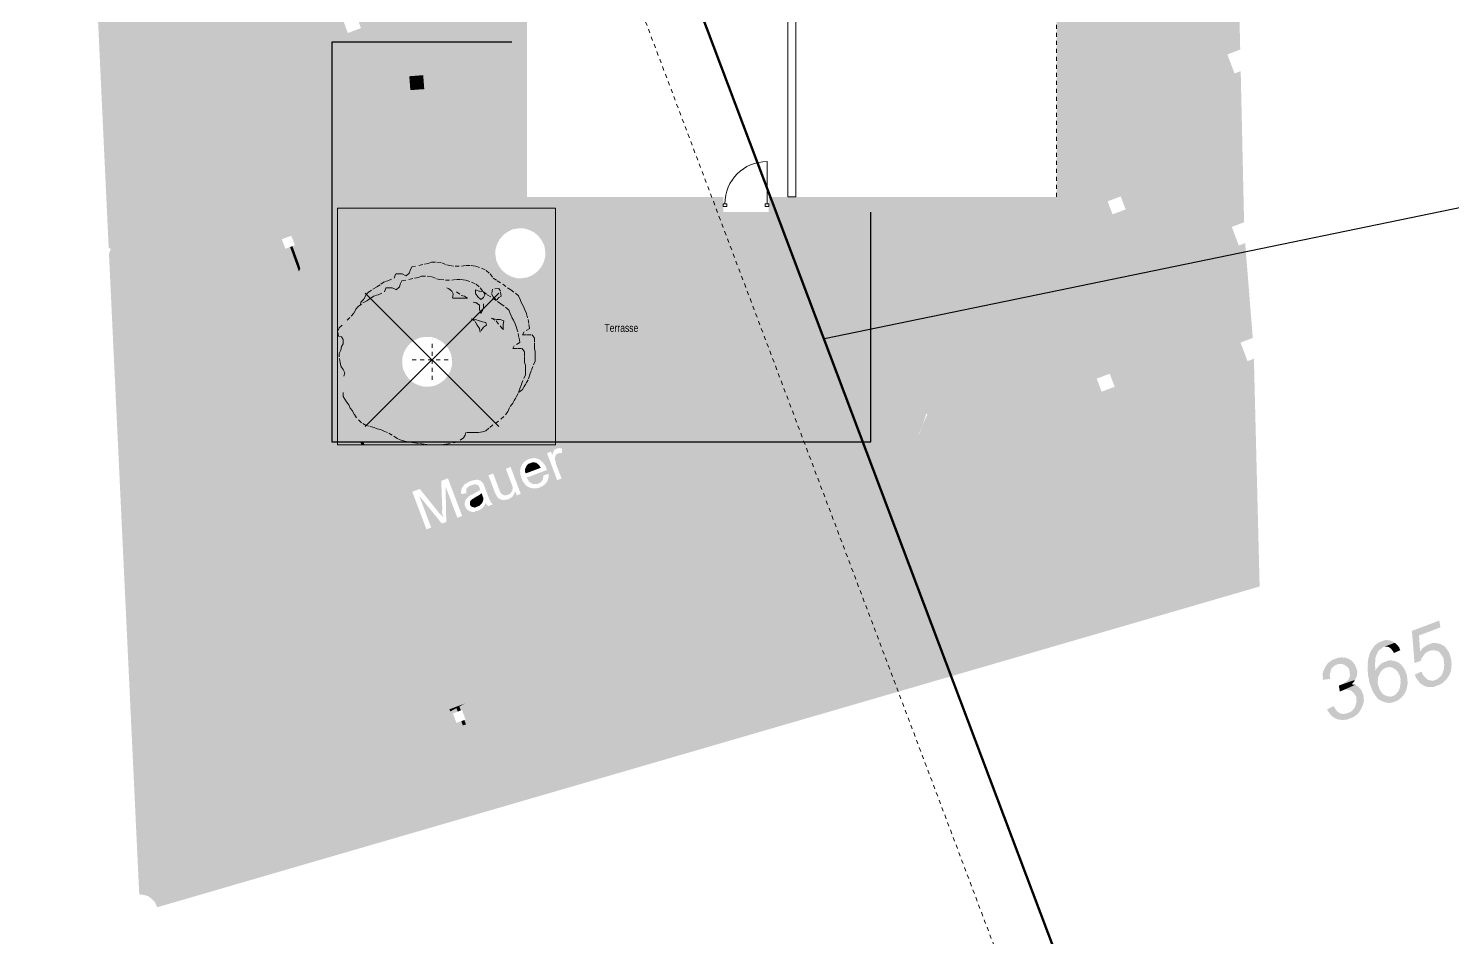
# Model space of a CAD drawing. Header units: metres. Extents: x -47 to 309, y -25 to 105.
# Drawn here: x 104.8 to 140.4, y 10.34 to 33.07 of the extents above; entities that cross this region are included whole.
import ezdxf

# ---------------------------------------------------------------- set-up
doc = ezdxf.new("R2010")
doc.units = ezdxf.units.M
doc.header["$XCLIPFRAME"] = 2
for name, pattern in [('ACAD_ISO14W100_S12', [9.9, 0, -9.9]), ('AUSGEZOGEN', [0]), ('PUNKT2_S9', [0.001, 0, -0.001])]:
    doc.linetypes.add(name, pattern=pattern)
for name, color, linetype, lineweight in [('XR$1$STANDARD_1', 7, 'AUSGEZOGEN', 25), ('XR$2$Allgemein01_1', 7, 'AUSGEZOGEN', 13), ('XR$2$Architektur Allgemein', 7, 'AUSGEZOGEN', 13), ('XR$2$Aussenanlagen_ Begrünung', 7, 'ACAD_ISO14W100_S12', 18), ('XR$2$Baum', 7, 'ACAD_ISO14W100_S12', 18), ('XR$2$Baum-Design-1', 7, 'ACAD_ISO14W100_S12', 18), ('XR$2$Baum-Design-2', 7, 'ACAD_ISO14W100_S12', 18), ('XR$2$Beschriften_1', 7, 'AUSGEZOGEN', 13), ('XR$2$STANDARD_1', 7, 'AUSGEZOGEN', 25), ('XR$2$Tür Eingang', 7, 'AUSGEZOGEN', 13), ('XR$2$Tür Eingang 2D', 7, 'AUSGEZOGEN', 13), ('XR$2$Wand Holz nicht tragend', 7, 'AUSGEZOGEN', 13), ('XR$2$Wand Holz tragend', 7, 'AUSGEZOGEN', 13)]:
    doc.layers.add(name, color=color, linetype=linetype, lineweight=lineweight)
doc.styles.add('Posterama Text Light', font='')
doc.styles.get('Posterama Text Light').set_extended_font_data('Posterama Text Light')
picture_1 = doc.add_image_def('image4.jpg', size_in_pixel=(490, 507))
picture_2 = doc.add_image_def('image5.jpg', size_in_pixel=(490, 507))
picture_3 = doc.add_image_def('image6.jpg', size_in_pixel=(256, 256))

# ---------------------------------------------------------------- blocks, each defined once
blk = doc.blocks.new('AUA-BAUM__$F1', base_point=(2.36, 42.124))
at = {"layer": 'XR$2$Baum-Design-1', "color": 7, "linetype": 'AUSGEZOGEN', "lineweight": 13, "transparency": 33554687}
blk.add_3dface([(0.691, 40.455), (4.029, 43.793), (4.029, 43.793, 5), (0.691, 40.455, 5)], dxfattribs=at)
at = {"layer": 'XR$2$Baum-Design-2', "color": 7, "linetype": 'AUSGEZOGEN', "lineweight": 13, "transparency": 33554687}
blk.add_3dface([(4.029, 40.455), (0.691, 43.793), (0.691, 43.793, 5), (4.029, 40.455, 5)], dxfattribs=at)
blk = doc.blocks.new('AUA-BAUM__$F2', base_point=(2.36, 42.124))
at = {"layer": 'XR$2$Baum', "transparency": 33554687}
for p, q in [((0.584, 43.566), (0.574, 43.504)), ((3.465, 43.547), (3.386, 43.565)), ((3.584, 43.634), (3.643, 43.686)), ((4.028, 43.687), (4.088, 43.721)), ((3.425, 43.098), (3.346, 43.149)), ((3.901, 43.149), (3.841, 43.167)), ((0.139, 41.211), (0.158, 41.713)), ((4.618, 41.38), (4.522, 41.305))]:
    blk.add_line(p, q, dxfattribs=at)
for points in [[(0.584, 43.566), (0.663, 43.653), (0.702, 43.739), (0.762, 43.809), (0.881, 43.895), (0.979, 43.947), (1.079, 44.016), (1.178, 44.085), (1.257, 44.103), (1.415, 44.172), (1.455, 44.276), (1.534, 44.276), (1.613, 44.276), (1.712, 44.224), (1.791, 44.293), (1.811, 44.362), (1.851, 44.449), (2.029, 44.484), (2.168, 44.518), (2.267, 44.535), (2.346, 44.57), (2.484, 44.57), (2.603, 44.553), (2.722, 44.501), (2.801, 44.484), (2.94, 44.466), (3.098, 44.466), (3.217, 44.484), (3.336, 44.484), (3.454, 44.466), (3.593, 44.414), (3.712, 44.362), (3.811, 44.276), (3.89, 44.172), (3.989, 44.103), (4.128, 44.016), (4.246, 43.93), (4.326, 43.878), (4.444, 43.791), (4.524, 43.722), (4.563, 43.636), (4.603, 43.532), (4.643, 43.463), (4.682, 43.376), (4.722, 43.272), (4.761, 43.134), (4.781, 43.013), (4.801, 42.909), (4.662, 42.822), (4.623, 42.753), (4.741, 42.753), (4.86, 42.753), (4.92, 42.667), (4.92, 42.545), (4.92, 42.476), (4.92, 42.407), (4.939, 42.338), (4.939, 42.251), (4.939, 42.182), (4.939, 42.095), (4.88, 41.957), (4.841, 41.853), (4.801, 41.749), (4.761, 41.628), (4.702, 41.525), (4.662, 41.455), (4.623, 41.386), (4.618, 41.38)], [(0.158, 41.713), (0.178, 41.8), (0.139, 41.886), (0.079, 41.973), (0.06, 42.059), (0.04, 42.198), (0.04, 42.284), (0.079, 42.371), (0.099, 42.457), (0.139, 42.526), (0.139, 42.63), (0.099, 42.699), (0.02, 42.717), (0, 42.838), (0.04, 42.924), (0.238, 43.115), (0.337, 43.219), (0.416, 43.305), (0.455, 43.392), (0.515, 43.461), (0.634, 43.547), (0.733, 43.599), (0.832, 43.669), (0.931, 43.738), (1.01, 43.755), (1.168, 43.824), (1.208, 43.928), (1.287, 43.928), (1.366, 43.928), (1.465, 43.876), (1.544, 43.945), (1.564, 44.015), (1.604, 44.101), (1.782, 44.136), (1.921, 44.17), (2.02, 44.188), (2.099, 44.222), (2.237, 44.222), (2.356, 44.205), (2.475, 44.153), (2.554, 44.136), (2.693, 44.118), (2.851, 44.118), (2.97, 44.136), (3.089, 44.136), (3.208, 44.118), (3.346, 44.067), (3.465, 44.015), (3.564, 43.928), (3.643, 43.824), (3.742, 43.755), (3.881, 43.669), (4, 43.582), (4.079, 43.53), (4.198, 43.444), (4.277, 43.374), (4.317, 43.288), (4.356, 43.184), (4.396, 43.115), (4.435, 43.028), (4.475, 42.924), (4.514, 42.786), (4.534, 42.665), (4.554, 42.561), (4.415, 42.474), (4.376, 42.405), (4.495, 42.405), (4.614, 42.405), (4.673, 42.319), (4.673, 42.198), (4.673, 42.128), (4.673, 42.059), (4.693, 41.99), (4.693, 41.903), (4.693, 41.834), (4.693, 41.748), (4.633, 41.609), (4.594, 41.505), (4.554, 41.402), (4.514, 41.28), (4.455, 41.177), (4.415, 41.107), (4.376, 41.038), (4.297, 40.934), (4.257, 40.831), (4.158, 40.709), (4.02, 40.588), (3.881, 40.502), (3.782, 40.415), (3.703, 40.346), (3.623, 40.329), (3.525, 40.311), (3.425, 40.311), (3.326, 40.311), (3.208, 40.311), (3.188, 40.242), (3.148, 40.173), (2.99, 40.069), (2.812, 40.035), (2.693, 40.017), (2.594, 40), (2.495, 40), (2.356, 40), (2.277, 40), (2.158, 40.017), (2.02, 40.035), (1.901, 40.052), (1.802, 40.069), (1.723, 40.086), (1.644, 40.104), (1.564, 40.121), (1.485, 40.156), (1.366, 40.242), (1.247, 40.311), (1.149, 40.346), (1.069, 40.381), (0.99, 40.398), (0.911, 40.433), (0.792, 40.467), (0.713, 40.484), (0.594, 40.554), (0.475, 40.675), (0.416, 40.761), (0.376, 40.848), (0.317, 40.917), (0.277, 41.004), (0.218, 41.073), (0.178, 41.142), (0.139, 41.211)], [(2.733, 43.928), (2.97, 43.824), (3.089, 43.738), (3.168, 43.72), (3.247, 43.669), (3.148, 43.669), (3.069, 43.669), (2.99, 43.669), (2.871, 43.669), (2.891, 43.772), (2.851, 43.842), (2.772, 43.911)], [(3.584, 43.634), (3.505, 43.703), (3.445, 43.79), (3.445, 43.876), (3.544, 43.842), (3.643, 43.824), (3.683, 43.755), (3.643, 43.686)], [(4.088, 43.721), (4.068, 43.843), (4.028, 43.912), (3.87, 43.895), (3.85, 43.773), (3.89, 43.704), (3.969, 43.618), (4.028, 43.687)], [(3.386, 43.565), (3.643, 43.53), (3.643, 43.426), (3.623, 43.357), (3.584, 43.288), (3.544, 43.392), (3.544, 43.495), (3.465, 43.547)], [(3.346, 43.149), (3.445, 43.132), (3.544, 43.098), (3.623, 43.08), (3.703, 43.063), (3.722, 42.994), (3.643, 42.942), (3.564, 42.821), (3.544, 42.907), (3.485, 42.994), (3.425, 43.098)], [(3.841, 43.167), (3.96, 43.098), (4.059, 42.976), (4.138, 42.873), (4.138, 42.942), (4.138, 43.011), (4.158, 43.098), (4.059, 43.132), (3.98, 43.132), (3.901, 43.149)]]:
    blk.add_lwpolyline(points, dxfattribs=at)
at = {"layer": 'XR$2$Baum', "color": 7, "linetype": 'AUSGEZOGEN', "lineweight": 13, "transparency": 33554687}
image = blk.add_image(picture_1, insert=(0, 40), size_in_units=(5.445, 5.922), dxfattribs=at)
image.set_boundary_path([(-0.5, 506.5), (489.5, 506.5), (489.5, -0.5), (-0.5, -0.5), (-0.5, 506.5)])
image.dxf.flags = 15
image = blk.add_image(picture_2, insert=(0, 40), size_in_units=(5.445, 5.922), dxfattribs=at)
image.set_boundary_path([(-0.5, 506.5), (489.5, 506.5), (489.5, -0.5), (-0.5, -0.5), (-0.5, 506.5)])
image.dxf.flags = 15
blk = doc.blocks.new('AUA-BAUM__$F3', base_point=(2.36, 42.124))
at = {"layer": 'XR$2$Architektur Allgemein', "color": 7, "linetype": 'PUNKT2_S9', "lineweight": 13, "transparency": 33554687}
for p, q in [((2.36, 41.624), (2.36, 42.624)), ((1.86, 42.124), (2.86, 42.124))]:
    blk.add_line(p, q, dxfattribs=at)

msp = doc.modelspace()

# ---------------------------------------------------------------- hatches: boundary and pattern name
at = {"layer": 'XR$1$STANDARD_1', "linetype": 'AUSGEZOGEN', "lineweight": 140, "transparency": 33554687}
h = msp.add_hatch(color=7, dxfattribs=at)
h.set_gradient(color2=(0, 0, 0), one_color=1)
h.paths.add_polyline_path([(140.0633, 18.2654), (139.38, 18.0079), (139.4445, 17.2066), (139.5968, 17.2527), (139.603, 17.2663), (139.6178, 17.3171), (139.64, 17.3481), (139.6623, 17.3791), (139.6845, 17.4101), (139.7067, 17.4411), (139.7327, 17.4622), (139.7686, 17.4871), (139.8082, 17.502), (140.1473, 17.6524), (140.1064, 17.671), (140.0792, 17.6833), (139.584, 17.4967), (139.5586, 17.8942), (140.0933, 18.0958)], flags=0)
h = msp.add_hatch(color=7, dxfattribs=at)
h.set_gradient(color2=(0, 0, 0), one_color=1)
h.paths.add_polyline_path([(138.62, 17.744), (138.5506, 17.7179), (138.5148, 17.6931), (138.4888, 17.672), (138.4529, 17.6472), (138.4307, 17.6162), (138.4245, 17.6025), (138.4022, 17.5715), (138.38, 17.5405), (138.3578, 17.5095), (138.3392, 17.4686), (138.3207, 17.4277), (138.3059, 17.3769), (138.2973, 17.3397), (138.2887, 17.3025), (138.2839, 17.2555), (138.2752, 17.2183), (138.2803, 17.1749), (138.2717, 17.1378), (138.2767, 17.0944), (138.2755, 17.0374), (138.2731, 17.0139), (138.2781, 16.9706), (138.2794, 16.9371), (138.4676, 17.008), (138.4663, 17.0415), (138.465, 17.0749), (138.46, 17.1183), (138.4549, 17.1616), (138.4598, 17.2087), (138.4647, 17.2558), (138.4634, 17.2892), (138.4683, 17.3363), (138.4868, 17.3772), (138.4954, 17.4144), (138.5176, 17.4454), (138.5263, 17.4825), (138.5423, 17.4999), (138.5646, 17.5309), (138.6004, 17.5557), (138.6363, 17.5806), (138.6623, 17.6017), (138.9495, 17.7099), (138.9185, 17.7322), (138.8912, 17.7445), (138.8639, 17.7568), (138.823, 17.7753), (138.7896, 17.7741), (138.7425, 17.7789), (138.6992, 17.7739), (138.6596, 17.759)], flags=0)
h = msp.add_hatch(color=7, dxfattribs=at)
h.set_gradient(color2=(0, 0, 0), one_color=1)
h.paths.add_polyline_path([(138.9495, 17.7099), (138.6623, 17.6017), (138.692, 17.6129), (138.7255, 17.6142), (138.7725, 17.6093), (138.8097, 17.6007), (138.8271, 17.5846), (138.8581, 17.5624), (138.8792, 17.5364), (138.904, 17.5005), (138.9326, 17.4547), (139.0873, 17.5243), (139.0612, 17.5937), (139.0363, 17.6295), (139.0152, 17.6555), (138.9805, 17.6877)], flags=0)
h = msp.add_hatch(color=7, dxfattribs=at)
h.set_gradient(color2=(0, 0, 0), one_color=1)
h.paths.add_polyline_path([(139.8116, 17.6729), (139.7522, 17.6506), (139.7262, 17.6295), (139.6904, 17.6046), (139.6706, 17.5972), (139.6384, 17.5624), (139.6162, 17.5314), (139.584, 17.4967), (140.0792, 17.6833), (140.042, 17.6919), (140.0048, 17.7005), (139.9676, 17.7091), (139.9243, 17.7041), (139.8909, 17.7028), (139.8513, 17.6879)], flags=0)
h = msp.add_hatch(color=7, dxfattribs=at)
h.set_gradient(color2=(0, 0, 0), one_color=1)
h.paths.add_polyline_path([(140.1473, 17.6524), (139.8082, 17.502), (139.8676, 17.5244), (139.9011, 17.5257), (139.9481, 17.5208), (139.9853, 17.5122), (140.0225, 17.5036), (140.0361, 17.4974), (140.0671, 17.4752), (140.092, 17.4393), (140.123, 17.4171), (140.1379, 17.3775), (140.1627, 17.3416), (140.1739, 17.3119), (140.1752, 17.2784), (140.1802, 17.2351), (140.1853, 17.1917), (140.1903, 17.1484), (140.1817, 17.1112), (140.183, 17.0778), (140.1744, 17.0406), (140.1658, 17.0034), (140.1473, 16.9625), (140.1386, 16.9254), (140.1164, 16.8944), (140.1003, 16.877), (140.0682, 16.8422), (140.0323, 16.8174), (140.0063, 16.7963), (139.9667, 16.7814), (140.3071, 16.8984), (140.3294, 16.9294), (140.338, 16.9666), (140.3565, 17.0075), (140.3614, 17.0545), (140.37, 17.0917), (140.365, 17.1351), (140.3736, 17.1722), (140.3686, 17.2156), (140.3635, 17.2589), (140.3622, 17.2924), (140.3473, 17.332), (140.3423, 17.3753), (140.3049, 17.4743), (140.2801, 17.5102), (140.2553, 17.5461), (140.2305, 17.582), (140.2094, 17.608), (140.1783, 17.6302)], flags=0)
h = msp.add_hatch(color=7, dxfattribs=at)
h.set_gradient(color2=(0, 0, 0), one_color=1)
h.paths.add_polyline_path([(137.4613, 17.3074), (137.3821, 17.2775), (137.3561, 17.2564), (137.3202, 17.2316), (137.2844, 17.2067), (137.2621, 17.1757), (137.2399, 17.1447), (137.2176, 17.1137), (137.2115, 17.1001), (137.1929, 17.0592), (137.1806, 17.0319), (137.1621, 16.991), (137.1535, 16.9538), (137.1486, 16.9068), (137.1499, 16.8733), (137.1549, 16.83), (137.15, 16.7829), (137.3432, 16.8105), (137.332, 16.8402), (137.327, 16.8835), (137.3319, 16.9306), (137.3405, 16.9678), (137.3491, 17.0049), (137.3577, 17.0421), (137.38, 17.0731), (137.4022, 17.1041), (137.4381, 17.129), (137.4641, 17.1501), (137.5037, 17.165), (137.8168, 17.2943), (137.7858, 17.3166), (137.7759, 17.3128), (137.7486, 17.3252), (137.7077, 17.3437), (137.6644, 17.3387), (137.6272, 17.3473), (137.5839, 17.3422), (137.5504, 17.3409), (137.5108, 17.326)], flags=0)
h = msp.add_hatch(color=7, dxfattribs=at)
h.set_gradient(color2=(0, 0, 0), one_color=1)
h.paths.add_polyline_path([(137.8168, 17.2943), (137.5037, 17.165), (137.5334, 17.1762), (137.5767, 17.1812), (137.6102, 17.1825), (137.6473, 17.1739), (137.6845, 17.1653), (137.7155, 17.143), (137.7465, 17.1208), (137.7775, 17.0986), (137.8023, 17.0627), (137.821, 17.0132), (137.826, 16.9698), (137.8273, 16.9364), (137.8324, 16.893), (137.8237, 16.8559), (137.8052, 16.815), (137.7991, 16.8013), (137.7768, 16.7703), (137.7508, 16.7492), (137.715, 16.7244), (137.6791, 16.6995), (137.6432, 16.6747), (137.6036, 16.6598), (137.9539, 16.7805), (137.9762, 16.8115), (137.9848, 16.8487), (138.007, 16.8797), (138.0033, 16.8896), (138.0082, 16.9367), (138.0168, 16.9738), (138.0118, 17.0172), (137.9595, 17.1558), (137.9347, 17.1917), (137.9136, 17.2177), (137.8788, 17.2498), (137.8577, 17.2758)], flags=0)
h = msp.add_hatch(color=7, dxfattribs=at)
h.set_gradient(color2=(0, 0, 0), one_color=1)
h.paths.add_polyline_path([(138.71, 17.2351), (138.6407, 17.209), (138.6048, 17.1842), (138.5825, 17.1532), (138.5627, 17.1457), (138.5405, 17.1147), (138.5083, 17.0799), (138.4861, 17.0489), (138.4676, 17.008), (138.2794, 16.9371), (138.2845, 16.8938), (138.2895, 16.8504), (138.3044, 16.8108), (138.3094, 16.7675), (138.3145, 16.7241), (138.4078, 16.4766), (138.4326, 16.4407), (138.4574, 16.4048), (138.4785, 16.3788), (138.5034, 16.343), (138.5245, 16.317), (138.5555, 16.2947), (138.5865, 16.2725), (138.6137, 16.2601), (138.9071, 16.382), (138.8675, 16.3671), (138.8341, 16.3658), (138.787, 16.3707), (138.7498, 16.3793), (138.7089, 16.3978), (138.6816, 16.4101), (138.6506, 16.4324), (138.6295, 16.4584), (138.6047, 16.4942), (138.5799, 16.5301), (138.5313, 16.6589), (138.5263, 16.7022), (138.525, 16.7356), (138.5299, 16.7827), (138.5286, 16.8162), (138.5372, 16.8533), (138.5557, 16.8942), (138.5681, 16.9215), (138.5866, 16.9624), (138.6088, 16.9934), (138.6311, 17.0244), (138.657, 17.0455), (138.6929, 17.0703), (138.7226, 17.0815), (139.0457, 17.2146), (139.0184, 17.227), (138.9775, 17.2455), (138.9403, 17.2541), (138.9032, 17.2627), (138.866, 17.2713), (138.8325, 17.27), (138.7892, 17.265), (138.7496, 17.25)], flags=0)
h = msp.add_hatch(color=7, dxfattribs=at)
h.set_gradient(color2=(0, 0, 0), one_color=1)
h.paths.add_polyline_path([(139.0457, 17.2146), (138.7226, 17.0815), (138.7622, 17.0965), (138.8056, 17.1015), (138.839, 17.1028), (138.8898, 17.088), (138.9171, 17.0757), (138.9481, 17.0534), (138.9791, 17.0312), (139.0101, 17.0089), (139.0349, 16.9731), (139.0499, 16.9335), (139.0747, 16.8976), (139.0822, 16.8778), (139.0835, 16.8443), (139.0984, 16.8047), (139.0935, 16.7576), (139.0985, 16.7143), (139.0899, 16.6771), (139.0937, 16.6672), (139.0851, 16.63), (139.0802, 16.583), (139.0617, 16.5421), (139.0493, 16.5148), (139.0271, 16.4838), (139.0048, 16.4528), (138.9727, 16.4181), (138.9368, 16.3932), (138.9071, 16.382), (138.6137, 16.2601), (138.641, 16.2478), (138.6819, 16.2293), (138.7191, 16.2207), (138.7563, 16.2121), (138.8033, 16.2072), (138.8368, 16.2085), (138.8801, 16.2135), (139.0188, 16.2658), (139.0547, 16.2906), (139.0905, 16.3154), (139.1165, 16.3365), (139.1388, 16.3675), (139.1709, 16.4023), (139.1931, 16.4333), (139.2117, 16.4742), (139.2339, 16.5052), (139.2425, 16.5424), (139.2511, 16.5795), (139.2597, 16.6167), (139.2683, 16.6539), (139.2732, 16.701), (139.2719, 16.7344), (139.2669, 16.7777), (139.2656, 16.8112), (139.2606, 16.8545), (139.2555, 16.8979), (139.2033, 17.0365), (139.1785, 17.0724), (139.1536, 17.1083), (139.1325, 17.1342), (139.1077, 17.1701), (139.0767, 17.1924)], flags=0)
h = msp.add_hatch(color=7, dxfattribs=at)
h.set_gradient(color2=(0, 0, 0), one_color=1)
h.paths.add_polyline_path([(137.5541, 16.6411), (137.5766, 16.4913), (137.636, 16.5137), (137.9653, 16.6604), (137.9182, 16.6653), (137.881, 16.6739), (137.9033, 16.7049), (137.9354, 16.7396), (137.9539, 16.7805), (137.6036, 16.6598), (137.5937, 16.6561)], flags=0)
h = msp.add_hatch(color=7, dxfattribs=at)
h.set_gradient(color2=(0, 0, 0), one_color=1)
h.paths.add_polyline_path([(139.627, 16.9926), (139.4525, 16.9155), (139.4823, 16.8363), (139.5034, 16.8103), (139.5282, 16.7745), (139.5531, 16.7386), (139.5779, 16.7027), (139.5915, 16.6965), (139.6226, 16.6743), (139.6672, 16.6459), (139.6945, 16.6335), (139.7354, 16.615), (139.7725, 16.6064), (139.806, 16.6077), (139.8531, 16.6028), (139.8865, 16.6041), (139.9298, 16.6092), (140.0982, 16.6726), (140.1341, 16.6974), (140.17, 16.7223), (140.1922, 16.7533), (140.2281, 16.7781), (140.2503, 16.8091), (140.2664, 16.8265), (140.2886, 16.8575), (140.3071, 16.8984), (139.9667, 16.7814), (139.9271, 16.7665), (139.8838, 16.7614), (139.8466, 16.77), (139.823, 16.7725), (139.7859, 16.7811), (139.7549, 16.8033), (139.7201, 16.8355), (139.7028, 16.8515), (139.6817, 16.8775), (139.6568, 16.9134), (139.632, 16.9493)], flags=0)
h = msp.add_hatch(color=7, dxfattribs=at)
h.set_gradient(color2=(0, 0, 0), one_color=1)
h.paths.add_polyline_path([(137.9653, 16.6604), (137.636, 16.5137), (137.6856, 16.5323), (137.7289, 16.5374), (137.776, 16.5325), (137.8094, 16.5338), (137.8503, 16.5153), (137.8813, 16.493), (137.9123, 16.4708), (137.9334, 16.4448), (137.9583, 16.4089), (137.9831, 16.3731), (137.9868, 16.3631), (137.9919, 16.3198), (137.9931, 16.2864), (137.9982, 16.243), (137.9896, 16.2058), (137.981, 16.1687), (137.9624, 16.1278), (137.96, 16.1042), (137.9378, 16.0732), (137.9056, 16.0385), (137.8834, 16.0075), (137.8475, 15.9827), (137.7782, 15.9565), (137.4551, 15.8235), (137.496, 15.8049), (137.5196, 15.8025), (137.5605, 15.784), (137.5939, 15.7853), (137.641, 15.7804), (137.6744, 15.7817), (137.7178, 15.7867), (137.7611, 15.7918), (137.9196, 15.8515), (137.9455, 15.8726), (137.9814, 15.8974), (138.0074, 15.9185), (138.0395, 15.9532), (138.0655, 15.9743), (138.084, 16.0153), (138.1063, 16.0463), (138.1248, 16.0872), (138.1371, 16.1144), (138.1556, 16.1553), (138.1642, 16.1925), (138.1728, 16.2297), (138.1815, 16.2669), (138.1764, 16.3102), (138.1751, 16.3436), (138.1701, 16.387), (138.1216, 16.5157), (138.0968, 16.5516), (138.0757, 16.5776), (138.0409, 16.6097), (138.0273, 16.6159), (137.9963, 16.6381)], flags=0)
h = msp.add_hatch(color=7, dxfattribs=at)
h.set_gradient(color2=(0, 0, 0), one_color=1)
h.paths.add_polyline_path([(137.4199, 16.1269), (137.259, 16.0436), (137.2665, 16.0238), (137.2913, 15.9879), (137.3162, 15.952), (137.3373, 15.9261), (137.3621, 15.8902), (137.3931, 15.8679), (137.4241, 15.8457), (137.4551, 15.8235), (137.7782, 15.9565), (137.7386, 15.9416), (137.6952, 15.9366), (137.6519, 15.9315), (137.6147, 15.9402), (137.5775, 15.9488), (137.5465, 15.971), (137.5193, 15.9833), (137.4944, 16.0192), (137.4733, 16.0452), (137.4448, 16.091)], flags=0)
at = {"layer": 'XR$2$STANDARD_1', "linetype": 'AUSGEZOGEN', "lineweight": 25, "transparency": 33554687}
for points in [[(132.5916, 46.7132), (132.7021, 46.7549), (132.8253, 46.4281), (132.6302, 46.3546), (133.0629, 43.1248), (133.1824, 43.1698), (133.3056, 42.843), (133.0088, 42.7312), (131.4606, 38.5851), (131.4807, 38.5927), (131.6039, 38.2659), (131.394, 38.1868), (131.9913, 28.8327), (132.1014, 28.8741), (132.2245, 28.5473), (131.9905, 28.4591), (131.7403, 24.4064), (131.8276, 24.4393), (131.9507, 24.1125), (131.7305, 24.0295), (131.7823, 18.0144), (135.5736, 19.1179), (135.43, 24.8132), (135.2717, 24.7535), (135.0963, 25.2189), (135.4024, 25.3343), (135.212, 27.7054), (135.0526, 27.6453), (134.8772, 28.1108), (135.185, 28.2268), (135.1005, 32.0063), (134.9464, 31.9482), (134.7672, 32.4235), (135.0883, 32.5445), (135.0069, 36.0764), (134.8492, 36.017), (134.6737, 36.4824), (135.0002, 36.6054), (134.9853, 41.5082), (134.8364, 41.4521), (134.661, 41.9175), (134.9796, 42.0376), (134.8484, 48.887), (134.7015, 48.8317), (134.5261, 49.2971), (134.8234, 49.4092), (134.6407, 51.8134), (132.226, 51.1065)], [(130.8778, 50.5997), (130.8778, 17.7511), (131.7823, 18.0144), (131.7305, 24.0295), (131.6239, 23.9894), (131.5008, 24.3162), (131.7403, 24.4064), (131.9905, 28.4591), (131.8977, 28.4242), (131.7746, 28.751), (131.9913, 28.8327), (131.394, 38.1868), (131.2771, 38.1427), (131.1539, 38.4695), (131.4606, 38.5851), (133.0088, 42.7312), (132.9788, 42.7199), (132.8557, 43.0467), (133.0629, 43.1248), (132.6302, 46.3546), (132.4985, 46.3049), (132.3753, 46.6317), (132.5916, 46.7132), (132.226, 51.1065), (130.9363, 50.729)], [(106.9715, 30.554), (106.8785, 30.6208), (106.7769, 30.6503), (106.6591, 30.6625), (106.6798, 30.2179), (106.7005, 29.7783), (106.7536, 29.782), (106.8662, 29.8132), (106.9578, 29.8703), (107.0382, 29.9571), (107.095, 30.0464), (107.1208, 30.1579), (107.1231, 30.2719), (107.0957, 30.3746), (107.0485, 30.4699)], [(129.0679, 28.4819), (129.0198, 28.0181), (128.94, 27.5695), (128.8466, 27.1272), (128.7161, 26.6934), (128.5719, 26.2659), (128.3867, 25.8568), (128.188, 25.4539), (127.962, 25.0634), (127.7087, 24.6852), (127.4767, 24.3748), (127.4653, 24.3107), (127.3719, 23.8683), (127.2413, 23.4346), (127.2686, 23.4223), (127.1452, 23.1496), (127.0971, 23.007), (126.912, 22.598), (126.7132, 22.1951), (126.4872, 21.8045), (126.2339, 21.4263), (125.9633, 21.0642), (125.6752, 20.7181), (125.3562, 20.3943), (125.0334, 20.0804), (124.676, 19.7986), (124.311, 19.5367), (123.9287, 19.2908), (123.8627, 19.2546), (123.6755, 18.8222), (123.4768, 18.4193), (123.2545, 18.0188), (123.0111, 17.6444), (122.7404, 17.2822), (122.4425, 16.9324), (122.1371, 16.6025), (121.8007, 16.2947), (121.4568, 16.0068), (121.0919, 15.7448), (120.7095, 15.4989), (120.3098, 15.2691), (119.9089, 15.0727), (119.4868, 14.9023), (119.0572, 14.7518), (118.6264, 14.6346), (118.1744, 14.5434), (117.7249, 14.4758), (117.2778, 14.4317), (116.8294, 14.4211), (116.3736, 14.4302), (116.19, 14.4492), (116.5169, 13.571), (130.8778, 17.7511), (130.8778, 28.4819)], [(127.3033, 27.8913), (127.1663, 28.3147), (127.0988, 28.4819), (125.8528, 28.4819), (125.8528, 22.8436), (126.1507, 23.0575), (126.5082, 23.3393), (126.831, 23.6532), (127.15, 23.977), (127.438, 24.323), (127.4767, 24.3748), (127.5451, 24.7592), (127.5914, 25.2064), (127.6142, 25.6561), (127.6035, 26.1045), (127.5693, 26.5553), (127.5116, 27.0085), (127.4241, 27.4506)], [(127.1663, 28.3147), (127.3033, 27.8913), (127.4241, 27.4506), (127.5116, 27.0085), (127.5693, 26.5553), (127.6035, 26.1045), (127.6142, 25.6561), (127.5914, 25.2064), (127.5451, 24.7592), (127.4767, 24.3748), (127.7087, 24.6852), (127.962, 25.0634), (128.188, 25.4539), (128.3867, 25.8568), (128.5719, 26.2659), (128.7161, 26.6934), (128.8466, 27.1272), (128.94, 27.5695), (129.0198, 28.0181), (129.0679, 28.4819), (127.0988, 28.4819)], [(111.2191, 27.4162), (111.3839, 27.4783), (111.3372, 27.6077), (111.2201, 27.5636), (111.1305, 27.8013), (111.3682, 27.8908), (111.4578, 27.6532), (111.397, 27.6303), (111.4439, 27.5009), (111.6845, 27.5916), (111.5091, 28.0571), (111.0437, 27.8816)], [(111.3839, 27.4783), (111.4439, 27.5009), (111.397, 27.6303), (111.3372, 27.6077)], [(111.4971, 27.1645), (111.5798, 27.1261), (111.4439, 27.5009), (111.3839, 27.4783)], [(111.5589, 26.9931), (111.5968, 27.0792), (111.5798, 27.1261), (111.4971, 27.1645)], [(112.3778, 24.7228), (112.3778, 24.925), (111.5968, 27.0792), (111.5589, 26.9931)], [(126.912, 22.598), (127.0373, 22.875), (127.1452, 23.1496), (127.2413, 23.4346), (127.3719, 23.8683), (127.4781, 24.3711), (127.15, 23.977), (126.831, 23.6532), (126.5082, 23.3393), (126.1507, 23.0575), (125.8528, 22.8436), (125.8528, 22.7345), (125.6908, 22.7345), (125.4034, 22.5496), (125.3375, 22.5134), (125.1503, 22.081), (124.9515, 21.6781), (124.7292, 21.2777), (124.4858, 20.9032), (124.2152, 20.5411), (123.9173, 20.1913), (123.6119, 19.8613), (123.2755, 19.5535), (122.9316, 19.2656), (122.5666, 19.0037), (122.1843, 18.7578), (121.7846, 18.528), (121.4352, 18.3568), (121.838, 18.4463), (122.2825, 18.5573), (122.712, 18.7079), (123.1242, 18.8745), (123.5351, 19.0746), (123.9287, 19.2908), (124.311, 19.5367), (124.676, 19.7986), (125.0334, 20.0804), (125.3562, 20.3943), (125.6752, 20.7181), (125.9633, 21.0642), (126.2339, 21.4263), (126.4872, 21.8045), (126.7132, 22.1951)], [(113.1214, 22.6611), (113.0949, 22.7345), (112.5263, 22.7345), (112.5263, 22.6611)], [(113.1214, 22.6611), (113.1986, 22.6611), (113.172, 22.7345), (113.0949, 22.7345)], [(114.6188, 18.5097), (114.6993, 18.5218), (113.1986, 22.6611), (113.1214, 22.6611)], [(113.172, 22.7345), (113.1986, 22.6611), (114.8034, 22.6611), (114.6847, 22.6783), (114.5462, 22.6957), (114.37, 22.7212), (114.3092, 22.7345)], [(114.4272, 22.7129), (114.5462, 22.6957), (114.6847, 22.6783), (114.8034, 22.6611), (115.1203, 22.6611), (115.2192, 22.6783), (115.3381, 22.6957), (115.5162, 22.7303), (115.5225, 22.7345), (114.3092, 22.7345), (114.3284, 22.7303)], [(115.3381, 22.6957), (115.2192, 22.6783), (115.1203, 22.6611), (117.9709, 22.6611), (117.9709, 22.7345), (115.5225, 22.7345), (115.5162, 22.7303)], [(117.5064, 22.1971), (117.4891, 22.2132), (117.4655, 22.2156), (117.4284, 22.2242), (117.4048, 22.2267), (117.2959, 22.1856), (117.2699, 22.1645), (117.2538, 22.1472), (117.2106, 22.0517), (117.2058, 22.0046), (117.2282, 21.9452), (117.6045, 22.087), (117.5834, 22.113), (117.5722, 22.1427), (117.5201, 22.1909)], [(113.8315, 18.4144), (113.3769, 18.3901), (112.9273, 18.4129), (112.4739, 18.4456), (112.0291, 18.5154), (111.5868, 18.6088), (111.1468, 18.7258), (110.7193, 18.87), (110.304, 19.0415), (109.895, 19.2266), (109.5044, 19.4526), (109.1201, 19.6923), (108.7579, 19.9629), (108.402, 20.2472), (108.072, 20.5526), (107.7581, 20.8754), (107.4701, 21.2192), (107.1983, 21.5805), (107.0794, 21.7564), (107.3193, 16.6771), (107.6453, 16.4334), (108.0297, 16.1938), (108.4202, 15.9677), (108.8293, 15.7826), (109.2445, 15.6112), (109.6721, 15.4669), (110.112, 15.35), (110.5543, 15.2566), (110.9991, 15.1867), (111.4525, 15.1541), (111.9022, 15.1313), (112.3567, 15.1556), (112.8038, 15.1997), (113.2533, 15.2673), (113.6916, 15.3646), (114.1324, 15.4855), (114.552, 15.6324), (114.9741, 15.8028), (115.3434, 15.9932), (115.323, 16.0474), (115.4849, 16.1084), (114.6188, 18.5097), (114.2786, 18.4585)], [(116.1254, 21.4504), (116.1155, 21.4467), (116.0994, 21.4293), (116.0734, 21.4082), (116.0536, 21.4007), (116.0276, 21.3796), (115.9979, 21.3684), (115.9719, 21.3473), (115.9521, 21.3399), (115.9262, 21.3188), (115.8964, 21.3076), (115.8804, 21.2902), (115.8606, 21.2827), (115.8482, 21.2555), (115.8321, 21.2381), (115.8359, 21.2282), (115.8334, 21.2047), (115.8347, 21.1712), (115.8459, 21.1415), (115.8633, 21.1254), (115.8943, 21.1032), (115.9042, 21.1069), (115.9315, 21.0946), (115.955, 21.0921), (116.0639, 21.1332), (116.0899, 21.1543), (116.1381, 21.2064), (116.1628, 21.2609), (116.1653, 21.2845), (116.1714, 21.2981), (116.1677, 21.308), (116.1664, 21.3415)], [(123.8627, 19.2546), (123.5351, 19.0746), (123.1242, 18.8745), (122.712, 18.7079), (122.2825, 18.5573), (121.838, 18.4463), (121.4352, 18.3568), (121.3836, 18.3316), (120.9615, 18.1612), (120.532, 18.0106), (120.1011, 17.8934), (119.6492, 17.8023), (119.1996, 17.7346), (118.7526, 17.6905), (118.3042, 17.6799), (117.8484, 17.689), (117.4011, 17.7354), (116.9464, 17.8015), (116.5041, 17.8949), (116.0741, 18.0156), (115.6428, 18.1697), (115.2276, 18.3412), (114.8015, 18.5424), (114.7, 18.5199), (115.5636, 16.138), (115.7984, 16.2265), (115.9738, 15.7611), (115.7352, 15.6711), (116.19, 14.4492), (116.3736, 14.4302), (116.8294, 14.4211), (117.2778, 14.4317), (117.7249, 14.4758), (118.1744, 14.5434), (118.6264, 14.6346), (119.0572, 14.7518), (119.4868, 14.9023), (119.9089, 15.0727), (120.3098, 15.2691), (120.7095, 15.4989), (121.0919, 15.7448), (121.4568, 16.0068), (121.8007, 16.2947), (122.1371, 16.6025), (122.4425, 16.9324), (122.7404, 17.2822), (123.0111, 17.6444), (123.2545, 18.0188), (123.4768, 18.4193), (123.6755, 18.8222)], [(115.4849, 16.1084), (115.5636, 16.138), (114.6993, 18.5218), (114.6188, 18.5097)], [(113.7528, 15.0823), (113.3268, 15.2836), (113.2533, 15.2673), (112.8038, 15.1997), (112.3567, 15.1556), (111.9022, 15.1313), (111.4525, 15.1541), (110.9991, 15.1867), (110.5543, 15.2566), (110.112, 15.35), (109.6721, 15.4669), (109.2445, 15.6112), (108.8293, 15.7826), (108.4202, 15.9677), (108.0297, 16.1938), (107.6453, 16.4334), (107.3193, 16.6771), (107.5677, 11.4169), (107.6859, 11.4046), (107.7875, 11.3751), (107.8805, 11.3083), (107.9574, 11.2242), (108.0201, 11.0977), (116.4645, 13.5557), (116.1165, 14.4568), (115.9264, 14.4765), (115.4717, 14.5427), (115.0293, 14.6361), (114.5993, 14.7567), (114.168, 14.9108)], [(115.3434, 15.9932), (115.3813, 16.0128), (115.4965, 16.0761), (115.4849, 16.1084), (115.323, 16.0474)], [(115.4074, 15.9435), (115.528, 15.9889), (115.4965, 16.0761), (115.3813, 16.0128), (115.3434, 15.9932), (115.4985, 15.5819), (115.6587, 15.6423), (115.6168, 15.7509), (115.497, 15.7058)], [(115.4965, 16.0761), (115.5712, 16.1171), (115.5636, 16.138), (115.4849, 16.1084)], [(115.528, 15.9889), (115.6069, 16.0186), (115.5712, 16.1171), (115.4965, 16.0761)], [(115.5712, 16.1171), (115.7092, 16.1929), (115.5636, 16.138)], [(115.5712, 16.1171), (115.6069, 16.0186), (115.6352, 16.0293), (115.7248, 15.7916), (115.6945, 15.7802), (115.7352, 15.6711), (115.9738, 15.7611), (115.7984, 16.2265), (115.7092, 16.1929)], [(115.3434, 15.9932), (114.9741, 15.8028), (114.552, 15.6324), (114.1324, 15.4855), (113.6916, 15.3646), (113.3268, 15.2836), (113.7528, 15.0823), (114.168, 14.9108), (114.5993, 14.7567), (115.0293, 14.6361), (115.4717, 14.5427), (115.9264, 14.4765), (116.1165, 14.4568), (115.6587, 15.6423), (115.4985, 15.5819)], [(115.6587, 15.6423), (115.7352, 15.6711), (115.6945, 15.7802), (115.6168, 15.7509)], [(116.1165, 14.4568), (116.19, 14.4492), (115.7352, 15.6711), (115.6587, 15.6423)], [(116.4645, 13.5557), (116.5169, 13.571), (116.19, 14.4492), (116.1165, 14.4568)]]:
    msp.add_hatch(color=254, dxfattribs=at).paths.add_polyline_path(points)
h = msp.add_hatch(color=254, dxfattribs=at)
h.paths.add_polyline_path([(109.6609, 37.8219), (109.2711, 37.5958), (108.9024, 37.3438), (108.5548, 37.0657), (108.211, 36.7778), (107.8919, 36.454), (107.5964, 36.1277), (107.3084, 35.7817), (107.0514, 35.4134), (106.8216, 35.0327), (106.6093, 34.636), (106.4862, 34.376), (106.6591, 30.6625), (106.7769, 30.6503), (106.8785, 30.6208), (106.9715, 30.554), (107.0485, 30.4699), (107.0957, 30.3746), (107.1231, 30.2719), (107.1208, 30.1579), (107.095, 30.0464), (107.0382, 29.9571), (106.9578, 29.8703), (106.8662, 29.8132), (106.7536, 29.782), (106.7005, 29.7783), (106.804, 27.5873), (106.8613, 27.5607), (106.8107, 27.4456), (107.0794, 21.7564), (107.1983, 21.5805), (107.4701, 21.2192), (107.7581, 20.8754), (108.072, 20.5526), (108.402, 20.2472), (108.7579, 19.9629), (109.1201, 19.6923), (109.5044, 19.4526), (109.895, 19.2266), (110.304, 19.0415), (110.7193, 18.87), (111.1468, 18.7258), (111.5868, 18.6088), (112.0291, 18.5154), (112.4739, 18.4456), (112.9273, 18.4129), (113.3769, 18.3901), (113.8315, 18.4144), (114.2786, 18.4585), (114.6188, 18.5097), (113.1214, 22.6611), (112.5263, 22.6611), (112.5263, 22.7345), (112.3778, 22.7345), (112.3778, 24.7228), (111.3839, 27.4783), (111.2191, 27.4162), (111.0437, 27.8816), (111.5091, 28.0571), (111.6845, 27.5916), (111.4439, 27.5009), (111.5798, 27.1261), (111.611, 27.1115), (111.5968, 27.0792), (112.3778, 24.925), (112.3778, 32.7345), (116.8778, 32.7345), (116.8778, 33.4122), (115.7431, 36.9249), (115.5263, 36.8432), (115.3508, 37.3086), (115.5817, 37.3957), (115.1639, 38.5498), (114.8544, 38.6257), (114.4096, 38.6956), (113.9723, 38.7457), (113.5189, 38.7783), (113.0706, 38.7677), (112.6259, 38.7471), (112.1826, 38.6931), (111.7405, 38.6057), (111.3059, 38.4984), (110.8788, 38.3714), (110.4629, 38.2146), (110.0582, 38.0282)])
h.paths.add_polyline_path([(111.3122, 37.7317), (111.639, 37.8549), (111.7621, 37.5281), (111.4353, 37.4049)], flags=16)
h.paths.add_polyline_path([(112.9866, 33.4092), (113.1097, 33.0824), (112.7829, 32.9592), (112.6598, 33.286)], flags=16)
at = {"layer": 'XR$2$STANDARD_1', "linetype": 'AUSGEZOGEN', "lineweight": 25, "true_color": 0xefbfa3, "transparency": 33554687}
h = msp.add_hatch(color=31, dxfattribs=at)
h.paths.add_polyline_path([(112.3778, 32.7345), (112.3778, 22.7345), (125.8528, 22.7345), (125.8528, 28.4819), (116.8778, 28.4819), (116.8778, 32.7345)])
h.paths.add_polyline_path([(114.3178, 31.8786), (114.666, 31.905), (114.6924, 31.5568), (114.3442, 31.5304)], flags=16)
h.paths.add_polyline_path([(117.7171, 27.4983), (117.717, 27.3603), (117.6746, 27.2192), (117.6095, 27.0975), (117.5218, 26.9953), (117.4113, 26.9126), (117.2781, 26.8495), (117.1417, 26.8285), (117.0037, 26.8287), (116.8625, 26.871), (116.7409, 26.9361), (116.6387, 27.0239), (116.556, 27.1344), (116.4929, 27.2675), (116.4719, 27.4039), (116.4721, 27.5419), (116.5144, 27.6831), (116.5795, 27.8048), (116.6673, 27.9069), (116.7777, 27.9896), (116.9109, 28.0528), (117.0473, 28.0737), (117.1853, 28.0736), (117.3265, 28.0312), (117.4482, 27.9662), (117.5503, 27.8784), (117.633, 27.7679), (117.6962, 27.6347)], flags=16)
h.paths.add_polyline_path([(114.3078, 24.3106), (114.2252, 24.4211), (114.162, 24.5542), (114.141, 24.6906), (114.1412, 24.8286), (114.1836, 24.9698), (114.2486, 25.0915), (114.3364, 25.1936), (114.4469, 25.2763), (114.5801, 25.3395), (114.7164, 25.3604), (114.8544, 25.3603), (114.9956, 25.3179), (115.1173, 25.2528), (115.2195, 25.1651), (115.3021, 25.0546), (115.3653, 24.9214), (115.3863, 24.785), (115.3861, 24.647), (115.3437, 24.5059), (115.2787, 24.3842), (115.1909, 24.282), (115.0804, 24.1993), (114.9472, 24.1362), (114.8109, 24.1152), (114.6729, 24.1154), (114.5317, 24.1577), (114.41, 24.2228)], flags=16)
at = {"layer": 'XR$2$STANDARD_1', "linetype": 'AUSGEZOGEN', "lineweight": 25, "true_color": 0xddcfbf, "transparency": 33554687}
h = msp.add_hatch(color=254, dxfattribs=at)
h.paths.add_polyline_path([(116.8778, 32.7345), (112.3778, 32.7345), (112.3778, 22.7345), (125.8528, 22.7345), (125.8528, 28.4819), (116.8778, 28.4819)])
h.paths.add_polyline_path([(116.8625, 26.871), (116.7409, 26.9361), (116.6387, 27.0239), (116.556, 27.1344), (116.4929, 27.2675), (116.4719, 27.4039), (116.4721, 27.5419), (116.5144, 27.6831), (116.5795, 27.8048), (116.6673, 27.9069), (116.7777, 27.9896), (116.9109, 28.0528), (117.0473, 28.0737), (117.1853, 28.0736), (117.3265, 28.0312), (117.4482, 27.9662), (117.5503, 27.8784), (117.633, 27.7679), (117.6962, 27.6347), (117.7171, 27.4983), (117.717, 27.3603), (117.6746, 27.2192), (117.6095, 27.0975), (117.5218, 26.9953), (117.4113, 26.9126), (117.2781, 26.8495), (117.1417, 26.8285), (117.0037, 26.8287)], flags=16)
h.paths.add_polyline_path([(114.41, 24.2228), (114.3078, 24.3106), (114.2252, 24.4211), (114.162, 24.5542), (114.141, 24.6906), (114.1412, 24.8286), (114.1836, 24.9698), (114.2486, 25.0915), (114.3364, 25.1936), (114.4469, 25.2763), (114.5801, 25.3395), (114.7164, 25.3604), (114.8544, 25.3603), (114.9956, 25.3179), (115.1173, 25.2528), (115.2195, 25.1651), (115.3021, 25.0546), (115.3653, 24.9214), (115.3863, 24.785), (115.3861, 24.647), (115.3437, 24.5059), (115.2787, 24.3842), (115.1909, 24.282), (115.0804, 24.1993), (114.9472, 24.1362), (114.8109, 24.1152), (114.6729, 24.1154), (114.5317, 24.1577)], flags=16)
h.paths.add_polyline_path([(114.6924, 31.5568), (114.3442, 31.5304), (114.3178, 31.8786), (114.666, 31.905)], flags=16)
msp.add_hatch(color=254, dxfattribs=at).paths.add_polyline_path([(114.3442, 31.5304), (114.6924, 31.5568), (114.666, 31.905), (114.3178, 31.8786)])
at = {"layer": 'XR$2$STANDARD_1', "linetype": 'AUSGEZOGEN', "lineweight": 25, "transparency": 33554687}
h = msp.add_hatch(color=254, dxfattribs=at)
h.paths.add_polyline_path([(125.4034, 22.5496), (125.6908, 22.7345), (117.9709, 22.7345), (117.9709, 22.6611), (113.1986, 22.6611), (114.6993, 18.5218), (114.7281, 18.5261), (114.8015, 18.5424), (115.2276, 18.3412), (115.6428, 18.1697), (116.0741, 18.0156), (116.5041, 17.8949), (116.9464, 17.8015), (117.4011, 17.7354), (117.8484, 17.689), (118.3042, 17.6799), (118.7526, 17.6905), (119.1996, 17.7346), (119.6492, 17.8023), (120.1011, 17.8934), (120.532, 18.0106), (120.9615, 18.1612), (121.3836, 18.3316), (121.7846, 18.528), (122.1843, 18.7578), (122.5666, 19.0037), (122.9316, 19.2656), (123.2755, 19.5535), (123.6119, 19.8613), (123.9173, 20.1913), (124.2152, 20.5411), (124.4858, 20.9032), (124.7292, 21.2777), (124.9515, 21.6781), (125.1503, 22.081), (125.3375, 22.5134)])
h.paths.add_polyline_path([(114.747, 20.5464), (114.3924, 21.4872), (114.5806, 21.5581), (115.0485, 20.9767), (115.0734, 20.9408), (115.1776, 20.8444), (115.1365, 20.9533), (115.1389, 20.9768), (115.1339, 21.0202), (115.1438, 21.0239), (115.1153, 21.7596), (115.2837, 21.8231), (115.6383, 20.8823), (115.5194, 20.8375), (115.2246, 21.6198), (115.2422, 20.733), (115.1332, 20.6919), (114.5673, 21.3834), (114.8658, 20.5912)], flags=16)
h.paths.add_polyline_path([(115.8586, 20.9879), (115.804, 21.0126), (115.7867, 21.0287), (115.7594, 21.041), (115.7519, 21.0608), (115.7308, 21.0868), (115.701, 21.166), (115.6997, 21.1995), (115.7058, 21.2131), (115.7145, 21.2503), (115.7391, 21.3048), (115.7552, 21.3222), (115.7812, 21.3433), (115.7973, 21.3607), (115.8034, 21.3743), (115.8232, 21.3818), (115.8492, 21.4029), (115.9086, 21.4253), (115.9346, 21.4464), (115.9643, 21.4576), (115.9903, 21.4787), (116.02, 21.4899), (116.0361, 21.5072), (116.0658, 21.5184), (116.0899, 21.5445), (116.0582, 21.6286), (116.0234, 21.6608), (116.0135, 21.6571), (115.9863, 21.6694), (115.9392, 21.6743), (115.8104, 21.6258), (115.7944, 21.6084), (115.7684, 21.5873), (115.7585, 21.5836), (115.7462, 21.5563), (115.7413, 21.5092), (115.7426, 21.4758), (115.7401, 21.4522), (115.6237, 21.431), (115.6125, 21.4607), (115.615, 21.4842), (115.6137, 21.5177), (115.626, 21.5449), (115.6285, 21.5685), (115.647, 21.6094), (115.673, 21.6305), (115.6853, 21.6578), (115.7014, 21.6751), (115.7212, 21.6826), (115.7471, 21.7037), (115.767, 21.7112), (115.7929, 21.7323), (115.9118, 21.777), (115.9353, 21.7746), (115.965, 21.7858), (115.9885, 21.7834), (115.9985, 21.7871), (116.0319, 21.7884), (116.0592, 21.776), (116.0827, 21.7736), (116.0963, 21.7674), (116.1137, 21.7514), (116.1348, 21.7254), (116.1522, 21.7093), (116.1658, 21.7031), (116.3226, 21.2872), (116.3399, 21.2712), (116.3586, 21.2216), (116.3797, 21.1957), (116.3971, 21.1796), (116.4107, 21.1734), (116.2919, 21.1286), (116.2745, 21.1447), (116.227, 21.2031), (116.2039, 21.152), (116.1878, 21.1346), (116.1656, 21.1036), (116.1495, 21.0863), (116.1396, 21.0825), (116.1235, 21.0652), (116.0975, 21.0441), (116.048, 21.0254), (116.022, 21.0043), (115.9886, 21.003), (115.9391, 20.9844), (115.9057, 20.9831)], flags=16)
h.paths.add_polyline_path([(116.7078, 21.2854), (116.688, 21.2779), (116.6743, 21.2841), (116.6409, 21.2828), (116.6136, 21.2951), (116.5901, 21.2976), (116.5727, 21.3137), (116.5455, 21.326), (116.5281, 21.3421), (116.5169, 21.3718), (116.5033, 21.3779), (116.4883, 21.4176), (116.4672, 21.4435), (116.2955, 21.8991), (116.4144, 21.9439), (116.5898, 21.4784), (116.6072, 21.4623), (116.6109, 21.4524), (116.6456, 21.4203), (116.6729, 21.408), (116.6766, 21.3981), (116.7002, 21.3956), (116.7336, 21.3969), (116.7534, 21.4044), (116.777, 21.4019), (116.8029, 21.423), (116.8227, 21.4305), (116.8487, 21.4516), (116.8648, 21.469), (116.8771, 21.4962), (116.8932, 21.5136), (116.9005, 21.5842), (116.8992, 21.6177), (116.7313, 22.0633), (116.8501, 22.1081), (117.1039, 21.4347), (117.0049, 21.3974), (116.9676, 21.4964), (116.9305, 21.4146), (116.9145, 21.3972), (116.9021, 21.3699), (116.886, 21.3526), (116.8662, 21.3451), (116.8403, 21.324), (116.8205, 21.3165), (116.7945, 21.2954), (116.761, 21.2941), (116.7412, 21.2867)], flags=16)
h.paths.add_polyline_path([(117.4369, 21.5715), (117.3663, 21.5788), (117.339, 21.5911), (117.3154, 21.5936), (117.3117, 21.6035), (117.2882, 21.6059), (117.2708, 21.622), (117.2435, 21.6343), (117.2262, 21.6504), (117.2051, 21.6764), (117.1976, 21.6962), (117.1765, 21.7222), (117.1591, 21.7382), (117.0957, 21.9066), (117.0944, 21.94), (117.0968, 21.9636), (117.0856, 21.9933), (117.0905, 22.0404), (117.1029, 22.0676), (117.1077, 22.1147), (117.1176, 22.1184), (117.13, 22.1457), (117.1324, 22.1692), (117.1584, 22.1903), (117.1707, 22.2176), (117.1868, 22.235), (117.2066, 22.2424), (117.2326, 22.2635), (117.2487, 22.2809), (117.3576, 22.322), (117.391, 22.3233), (117.4146, 22.3208), (117.4443, 22.332), (117.4678, 22.3296), (117.4951, 22.3172), (117.5186, 22.3148), (117.5868, 22.284), (117.6563, 22.2197), (117.6774, 22.1937), (117.6947, 22.1776), (117.7059, 22.1479), (117.727, 22.1219), (117.7606, 22.0328), (117.2457, 21.8387), (117.2879, 21.7868), (117.2953, 21.767), (117.3164, 21.741), (117.3512, 21.7088), (117.4057, 21.6842), (117.4528, 21.6793), (117.4862, 21.6806), (117.5098, 21.6781), (117.5692, 21.7005), (117.5952, 21.7216), (117.615, 21.7291), (117.6273, 21.7564), (117.6372, 21.7601), (117.6619, 21.8146), (117.6668, 21.8617), (117.6754, 21.8989), (117.798, 21.9338), (117.8005, 21.8669), (117.7981, 21.8434), (117.7858, 21.8161), (117.7833, 21.7925), (117.7525, 21.7244), (117.7042, 21.6723), (117.6783, 21.6512), (117.6622, 21.6338), (117.6028, 21.6114), (117.5867, 21.594), (117.5768, 21.5903), (117.5533, 21.5927), (117.4939, 21.5703), (117.4703, 21.5728)], flags=16)
h.paths.add_polyline_path([(117.8901, 22.4096), (117.9209, 22.4777), (117.9233, 22.5013), (117.9295, 22.5149), (117.9555, 22.536), (117.9716, 22.5534), (118.0211, 22.572), (118.0545, 22.5733), (118.0743, 22.5808), (118.1115, 22.5722), (118.135, 22.5698), (118.1328, 22.4558), (118.0993, 22.4545), (118.0758, 22.4569), (118.0164, 22.4345), (117.9904, 22.4134), (117.9743, 22.3961), (117.9719, 22.3725), (117.9595, 22.3453), (117.9608, 22.3118), (117.9584, 22.2883), (117.977, 22.2388), (117.9783, 22.2053), (118.1239, 21.8191), (118.015, 21.7781), (117.7612, 22.4515), (117.8602, 22.4888)], flags=16)
at = {"layer": 'XR$2$Wand Holz tragend', "lineweight": 18, "transparency": 33554687}
for color, points in [(21, [(130.8778, 28.4819), (130.8778, 46.4848), (130.4978, 46.4848), (130.4978, 28.4819)]), (255, [(116.8778, 38.4848), (116.8778, 28.4819), (117.2578, 28.4819), (117.2578, 38.4848)]), (255, [(117.2578, 28.4819), (122.1663, 28.4819), (122.1663, 28.8619), (117.2578, 28.8619)]), (255, [(125.8528, 28.8619), (123.3013, 28.8619), (123.3013, 28.4819), (125.8528, 28.4819)]), (21, [(125.8528, 28.4819), (130.4978, 28.4819), (130.4978, 28.8619), (125.8528, 28.8619)])]:
    msp.add_hatch(color=color, dxfattribs=at).paths.add_polyline_path(points)

# ---------------------------------------------------------------- linework, layer by layer
at = {"layer": 'XR$1$STANDARD_1', "color": 7, "linetype": 'AUSGEZOGEN', "lineweight": -3, "transparency": 33554687}
msp.add_line((148.5355, 30.2349), (124.6962, 25.31), dxfattribs=at)
at = {"layer": 'XR$1$STANDARD_1', "color": 7, "linetype": 'PUNKT2_S9', "lineweight": 13, "transparency": 33554687}
msp.add_lwpolyline([(104.7989, 74.1714), (174.2871, 100.3614), (211.3326, 2.071), (141.8444, -24.119), (104.7989, 74.1714)], close=True, dxfattribs=at)
at = {"layer": 'XR$1$STANDARD_1', "color": 7, "linetype": 'AUSGEZOGEN', "lineweight": 200, "transparency": 33554687}
msp.add_lwpolyline([(109.9508, 64.403), (155.5735, 81.5981), (152.4868, 89.7878), (172.7284, 97.4168), (208.4809, 2.5569), (142.6167, -22.2672), (109.9508, 64.403)], close=True, dxfattribs=at)
at = {"layer": 'XR$2$Allgemein01_1', "color": 7, "linetype": 'PUNKT2_S9', "lineweight": 13, "transparency": 33554687}
msp.add_line((130.4978, 28.8619), (130.4978, 46.1048), dxfattribs=at)
at = {"layer": 'XR$2$Allgemein01_1', "color": 7, "linetype": 'AUSGEZOGEN', "lineweight": 25, "transparency": 33554687}
for p, q in [((112.3778, 32.7345), (112.3778, 22.7345)), ((116.8778, 32.7345), (112.3778, 32.7345)), ((125.8528, 22.7345), (125.8528, 28.4819)), ((112.3778, 22.7345), (125.8528, 22.7345))]:
    msp.add_line(p, q, dxfattribs=at)
at = {"layer": 'XR$2$Tür Eingang', "transparency": 33554687}
for points in [[(122.1663, 28.6219), (122.2523, 28.6219), (122.2523, 28.6919), (122.1663, 28.6919), (122.1663, 28.6219)], [(123.2153, 28.6219), (123.3013, 28.6219), (123.3013, 28.6919), (123.2153, 28.6919), (123.2153, 28.6219)]]:
    msp.add_lwpolyline(points, close=True, dxfattribs=at)
at = {"layer": 'XR$2$Tür Eingang 2D', "transparency": 33554687}
msp.add_line((123.2603, 28.6919), (123.2603, 29.7449), dxfattribs=at)
msp.add_arc((123.2603, 28.6919), 1.053, 90, 180, dxfattribs=at)

# ---------------------------------------------------------------- block references
at = {"layer": 'XR$2$Aussenanlagen_ Begrünung', "color": 7, "linetype": 'AUSGEZOGEN', "lineweight": 13, "transparency": 33554687, "rotation": 359.9999999999986}
for name in ['AUA-BAUM__$F2', 'AUA-BAUM__$F1', 'AUA-BAUM__$F3']:
    msp.add_blockref(name, (114.8863, 24.785), dxfattribs=at)

# ---------------------------------------------------------------- texts
at = {"layer": 'XR$2$Beschriften_1', "color": 7, "linetype": 'AUSGEZOGEN', "lineweight": 25, "transparency": 33554687, "insert": (119.1972, 25.4814), "char_height": 0.2, "width": 0.962667, "attachment_point": 7, "style": 'Posterama Text Light'}
msp.add_mtext('\\A1;{\\fPosterama Text Light|i0|b0;\\H0.200000;\\W0.800000;\\C7;Terrasse}\\P', dxfattribs=at)

# ---------------------------------------------------------------- pictures from other files: only their frames are drawn
at = {"layer": 'XR$2$Wand Holz nicht tragend', "lineweight": 18, "transparency": 33554687}
image = msp.add_image(picture_3, insert=(123.7778, 34.4848), size_in_units=(2.56, 2.56), rotation=-90, dxfattribs=at)
image.set_boundary_path([(-0.5, 255.5), (561.786, 255.5), (561.786, 235.5), (-0.5, 235.5), (-0.5, 255.5)])
image.dxf.flags = 15

doc.saveas('drawing.dxf')
